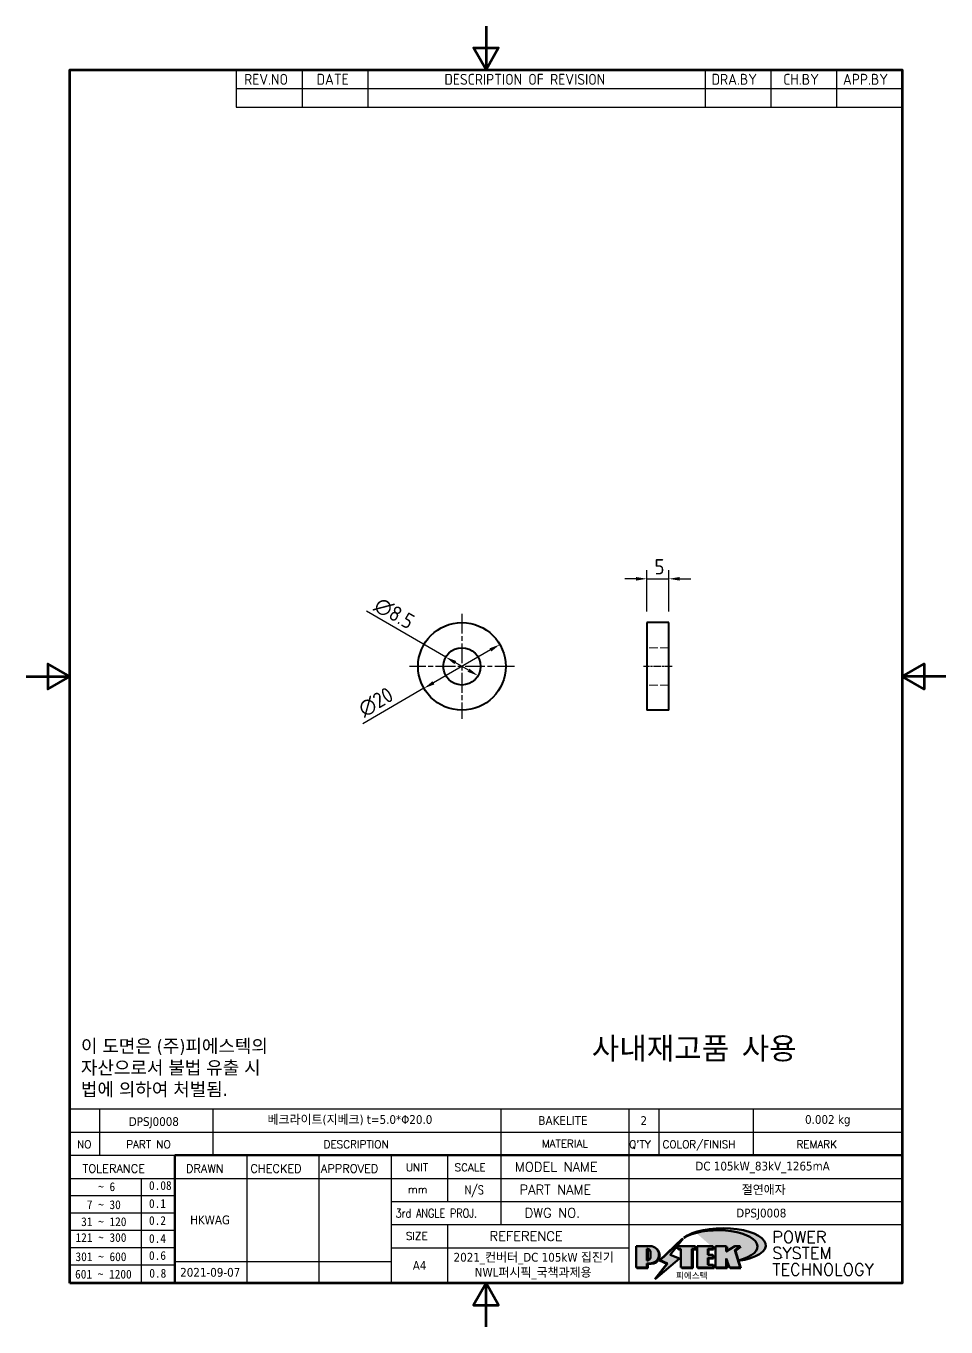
# Model space of a CAD drawing. Header units: millimetres. Extents: x 0 to 210, y 0 to 297.
import ezdxf
from ezdxf.enums import TextEntityAlignment as Align

# ---------------------------------------------------------------- set-up
doc = ezdxf.new("R2010")
doc.units = ezdxf.units.MM
doc.linetypes.add('CHAIN', pattern=[0.35429999999999995, 0.2362, -0.0295, 0.0591, -0.0295])
doc.linetypes.add('DASHED', pattern=[0.2067, 0.1654, -0.0413])
doc.layers.get('0').update_dxf_attribs({"color": 3, "lineweight": 25})
for name, color, linetype, lineweight in [('가려진 것(ISO)', 2, 'DASHED', 18), ('가시적인 것(ISO)', 3, 'Continuous', 40), ('경계(ISO)', 7, 'Continuous', 70), ('기호(ISO)', 5, 'Continuous', 25), ('제목(ISO)', 7, 'Continuous', 50), ('중심 표식(ISO)', 1, 'Continuous', 25), ('중심선(ISO)', 1, 'Continuous', 25), ('치수(ISO)', 7, 'Continuous', 25), ('해치(ISO)', 7, 'Continuous', 18)]:
    doc.layers.add(name, color=color, linetype=linetype, lineweight=lineweight)
doc.styles.add('HAN_291', font='')
doc.styles.add('HAN_370', font='', dxfattribs={"width": 2})
doc.styles.add('ISO Proportiona M2B', font='isocp.shx')
doc.styles.add('RC_284', font='ROMANC.shx')
doc.styles.add('RC_287', font='ROMANC.shx')
doc.styles.add('RC_292', font='ROMANC.shx')
doc.styles.add('ROMANT_294', font='romant.shx')
doc.styles.add('문자 텍스트_PSTEK_POSCO', font='isocp.shx')
doc.styles.add('치수 텍스트_PSTEK_POSCO', font='isocp.shx')
doc.styles.add('텍스트 스타일198', font='tahoma.ttf')
doc.styles.add('텍스트 스타일333', font='ROMANC.shx', dxfattribs={"width": 0.800000011920929})
doc.styles.get('HAN_291').set_extended_font_data('GulimChe')
doc.styles.get('HAN_370').set_extended_font_data('GulimChe')
doc.dimstyles.new('치수_PSTEK_POSCO', dxfattribs={"dimtxt": 3.5, "dimasz": 2.5, "dimexe": 2, "dimexo": 2.5, "dimgap": 1, "dimtad": 1, "dimrnd": 1e-08, "dimdsep": 46, "dimtxsty": '치수 텍스트_PSTEK_POSCO', "dimcen": 0.09, "dimdle": 10, "dimclrd": 7, "dimclre": 7, "dimclrt": 2, "dimadec": 1, "dimazin": 2, "dimtfac": 1, "dimtmove": 0, "dimatfit": 3, "dimfxl": 0, "dimtolj": 1, "dimlwd": -1, "dimlwe": -1, "dimarcsym": 0})

# ---------------------------------------------------------------- blocks, each defined once
blk = doc.blocks.new('경계 Default Border')
at = {"layer": '경계(ISO)', "flags": 128}
for points in [[(105, 297.0000076293945), (105, 287.0000076293945), (102.1132469177246, 292.0000076293945), (107.8867530822754, 292.0000076293945), (105, 287.0000076293945)], [(10, 10), (10, 287.0000076293945), (200, 287.0000076293945), (200, 10), (10, 10)], [(0, 148.5000038146973), (10, 148.5000038146973), (5, 151.3867473602295), (5, 145.6132507324219), (10, 148.5000038146973)], [(210, 148.5000038146973), (200, 148.5000038146973), (205, 151.3867473602295), (205, 145.6132507324219), (200, 148.5000038146973)], [(105, 0), (105, 10), (102.1132469177246, 5), (107.8867530822754, 5), (105, 10)]]:
    blk.add_lwpolyline(points, dxfattribs=at)
blk = doc.blocks.new('제목 블록 PSTEK')
for color, points in [(252, [(317.2195697678507, 17.0593801673321), (322.0326348870767, 21.62682475217465), (322.2781991042243, 21.94392121864296), (317.0471853425802, 16.97985676345368), (318.7512090904202, 16.1899260703855), (316.0018030350395, 12.71868385740789), (316.3356552234328, 13.00206718743325), (318.9235935156908, 16.2694494742633)]), (5, [(321.6183518841322, 17.4193704504104), (319.5281351041078, 18.24969419629727), (322.4505835294948, 22.02344462252142), (317.2195697678507, 17.0593801673321), (318.9235935156908, 16.2694494742633), (316.1741874603099, 12.79820726128571)]), (1, [(324.4839107253602, 19.60711530335299), (325.2419748254881, 19.60711530335299), (325.2419748254881, 20.25857663940324), (321.2266040451076, 20.25857663940324), (321.2266040451076, 19.60711530335299), (321.9846681452406, 19.60711530335299), (321.9846681452406, 15.3430047401139), (324.4839107253602, 15.3430047401139)]), (252, [(321.9846681452406, 19.60711530335299), (321.4042753185749, 19.60711530335299), (321.4042753185749, 19.45905590879572), (321.9846681452406, 19.45905590879572)]), (252, [(324.6615819988275, 19.45905590879572), (325.4196460989604, 19.45905590879572), (325.4196460989604, 20.11051724484596), (325.2419748254881, 20.11051724484596), (325.2419748254881, 19.60711530335299), (324.4839107253602, 19.60711530335299), (324.4839107253602, 15.3430047401139), (322.1623394187076, 15.3430047401139), (322.1623394187076, 15.19494534555726), (324.6615819988275, 15.19494534555726)]), (1, [(329.2277337269622, 20.25857663940324), (325.65654113025, 20.25857663940324), (325.65654113025, 15.3430047401139), (329.3580259941756, 15.3430047401139), (329.3580259941756, 15.9944660761648), (328.1137701654877, 15.9944660761648), (328.1137701654877, 17.56360607323003), (329.2277337269622, 17.56360607323003), (329.2277337269622, 18.25543873810179), (328.1137701654877, 18.25543873810179), (328.1137701654877, 19.60711530335299), (329.2277337269622, 19.60711530335299)]), (252, [(328.2914414389548, 19.45905590879572), (329.4054050004294, 19.45905590879572), (329.4054050004294, 20.11051724484596), (329.2277337269622, 20.11051724484596), (329.2277337269622, 19.60711530335299), (328.1137701654877, 19.60711530335299), (328.1137701654877, 18.25543873810179), (328.2914414389548, 18.25543873810179)]), (252, [(328.2914414389548, 17.41554667867274), (329.4054050004294, 17.41554667867274), (329.4054050004294, 18.10737934354514), (329.2277337269622, 18.10737934354514), (329.2277337269622, 17.56360607323003), (328.1137701654877, 17.56360607323003), (328.1137701654877, 15.9944660761648), (328.2914414389548, 15.9944660761648)]), (1, [(332.3312149849806, 20.25857663940324), (329.8592894925411, 20.25857663940324), (329.8592894925411, 15.3430047401139), (332.3312149849806, 15.3430047401139), (332.3312149849806, 17.4318630164523), (333.0701931098801, 15.3430047401139), (335.4855464857051, 15.3430047401139), (334.2514536401189, 19.30614745124769), (335.4379594596742, 20.25857663940324), (334.3071782107978, 20.25857663940324), (332.3312149849806, 18.99741471888304)]), (252, [(332.5088862584528, 20.1105172448466), (332.3312149849806, 20.1105172448466), (332.3312149849806, 18.99741471888368), (332.5088862584528, 19.11081371413894)]), (252, [(335.6156307331414, 20.11051724484596), (335.2535118015555, 20.11051724484596), (334.2514536401189, 19.30614745124769), (335.4855464857051, 15.3430047401139), (333.1954852176545, 15.3430047401139), (333.2478643833523, 15.19494534555726), (335.6632177591723, 15.19494534555726), (334.4291249135862, 19.15808805669106)]), (252, [(329.5356972676428, 15.8464066816075), (329.3580259941756, 15.8464066816075), (329.3580259941756, 15.3430047401139), (325.8342124037171, 15.3430047401139), (325.8342124037171, 15.19494534555726), (329.5356972676428, 15.19494534555726)]), (252, [(332.5088862584528, 16.92964231796647), (332.3312149849806, 17.43186301645164), (332.3312149849806, 15.3430047401139), (330.0369607660135, 15.3430047401139), (330.0369607660135, 15.19494534555726), (332.5088862584528, 15.19494534555726)])]:
    blk.add_hatch(color=color).paths.add_polyline_path(points)
h = blk.add_hatch(color=1)
edge = h.paths.add_edge_path(flags=0)
edge.add_line((314.2242174273352, 19.60711530335299), (314.2242174273352, 17.00126995915134))
edge.add_line((314.2242174273352, 17.00126995915134), (314.3485873187598, 17.00126995915134))
edge.add_arc((314.3485873187598, 17.6527312952023), 0.6514613360509371, 270, 360)
edge.add_line((315.0000486548106, 17.6527312952023), (315.0000486548106, 18.95565396730211))
edge.add_arc((314.3485873187598, 18.95565396730212), 0.6514613360508712, 0, 90)
edge.add_line((314.3485873187598, 19.60711530335299), (314.2242174273352, 19.60711530335299))
edge = h.paths.add_edge_path()
edge.add_arc((314.9847713324306, 18.28938669179658), 1.969189947606664, 269.9999999999959, 450)
edge.add_line((314.9847713324306, 20.25857663940318), (311.7664314776902, 20.25857663940324))
edge.add_line((311.7664314776902, 20.25857663940324), (311.7664314776902, 15.3430047401139))
edge.add_line((311.7664314776902, 15.3430047401139), (314.2242174273352, 15.3430047401139))
edge.add_line((314.2242174273352, 15.3430047401139), (314.2242174273352, 16.32019674418991))
edge.add_line((314.2242174273352, 16.32019674418991), (314.9847713324307, 16.32019674418991))
h = blk.add_hatch(color=252)
edge = h.paths.add_edge_path()
edge.add_arc((314.9847713324309, 18.28938669179657), 1.969189947606666, 270, 406.8278729790604)
edge.add_arc((315.1624426058984, 18.1413272972396), 1.969189947606962, -90, 53.560984836317004, ccw=False)
edge.add_line((315.1624426058984, 16.17213734963263), (314.4018887008024, 16.17213734963263))
edge.add_line((314.4018887008024, 16.17213734963263), (314.4018887008024, 15.19494534555726))
edge.add_line((314.4018887008024, 15.19494534555726), (311.9441027511573, 15.19494534555726))
edge.add_line((311.9441027511573, 15.19494534555726), (311.9441027511573, 15.3430047401139))
edge.add_line((311.9441027511573, 15.3430047401139), (314.2242174273352, 15.3430047401139))
edge.add_line((314.2242174273352, 15.3430047401139), (314.2242174273352, 16.32019674418991))
edge.add_line((314.2242174273352, 16.32019674418991), (314.9847713324309, 16.32019674418991))
h = blk.add_hatch(color=252)
edge = h.paths.add_edge_path()
edge.add_line((314.4018887008024, 19.45905590879572), (314.5262585922315, 19.45905590879572))
edge.add_arc((314.5262585922314, 18.80759457274939), 0.6514613360463194, 60.4189348879147, 90.00000000000318, ccw=False)
edge.add_arc((314.3485873187602, 18.95565396730057), 0.6514613360524251, 39.96992292766206, 90.00000000009999)
edge.add_line((314.3485873187591, 19.60711530335307), (314.2242174273352, 19.60711530335298))
edge.add_line((314.2242174273352, 19.60711530335299), (314.2242174273352, 17.00126995915134))
edge.add_line((314.2242174273352, 17.00126995915134), (314.3485873187591, 17.00126995915134))
edge.add_arc((314.3485873187568, 17.652731295233), 0.6514613360816299, 270.0000000002, 274.6930825552478)
edge.add_line((314.4018887008024, 17.0034541317032), (314.4018887008024, 19.45905590879572))
at = {"layer": '해치(ISO)', "true_color": 0x27d1fc}
h = blk.add_hatch(color=140, dxfattribs=at)
edge = h.paths.add_edge_path()
edge.add_ellipse((330.3660919371412, 20.15576403068321), major_axis=(9.100907360794343, 0), ratio=0.4069904968023172, start_angle=301.3098473703837, end_angle=507.7436900681698)
edge.add_ellipse((331.5340919371412, 20.4634168429492), major_axis=(-9.82350664112931, 0), ratio=0.3942600559756514, start_angle=111.51207141178469, end_angle=334.47025347086895, ccw=False)
edge.add_line((335.1363447531188, 16.8601935978785), (335.0955236905705, 16.99119398620872))
at = {"color": 180}
for p, q in [((182.475792979055, 11.79100474011392), (182.4757929790549, 51.56524660363496)), ((182.4757929790549, 51.56524660363496), (372.4757929537551, 51.56524660363496)), ((189.2651435055721, 51.56524660363496), (189.2651435055722, 41.00524660363494)), ((215.2152739891528, 41.00524660363494), (215.2152739891528, 51.56524660363496)), ((280.8758854511282, 51.56524660363496), (280.8758854511282, 41.00524660363494)), ((310.0881549537552, 51.56524660363496), (310.0881549537553, 41.00524660363494)), ((316.9044520275131, 51.56524660363496), (316.9044520275127, 41.00524660363494)), ((338.4566026226726, 51.56524660363496), (338.4566026226727, 41.00524660363494)), ((372.4757929537551, 51.56524660363496), (372.4757929537551, 11.79100474011389)), ((182.475792979055, 46.2852466036349), (372.4757929537551, 46.28524660363492)), ((182.475792979055, 41.00524660363493), (206.451475290024, 41.00524660363493)), ((222.9401812389276, 11.79100474011392), (222.9401812389276, 41.00524660363494)), ((239.4288871878316, 11.79100474011392), (239.4288871878316, 41.00524660363494)), ((255.9175931367356, 11.79100474011392), (255.9175931367356, 41.00524660363494)), ((268.6918866058747, 41.00524660363494), (268.6918866058747, 30.44524660363498)), ((280.8758854511282, 41.00524660363494), (280.8758854511282, 25.16524660363502)), ((310.088154953755, 41.00524660363494), (310.088154953755, 11.79100474011392)), ((182.475792979055, 35.72524660363497), (206.451475290024, 35.72524660363497)), ((198.8621818849491, 12.02524660363491), (198.8621818849491, 35.72524660363497)), ((206.451475290024, 35.72524660363497), (372.4757929537551, 35.72524660363497)), ((182.475792979055, 31.77524660363492), (206.451475290024, 31.77524660363492)), ((255.917593136736, 30.44524660363498), (372.4757929537552, 30.44524660363501)), ((182.475792979055, 27.82524660363487), (206.451475290024, 27.82524660363487)), ((182.475792979055, 23.87524660363505), (206.451475290024, 23.87524660363505)), ((255.9175931367359, 25.16524660363502), (372.4757929537552, 25.165246603635)), ((268.6918866058744, 25.16524660363502), (268.6918866058744, 11.79100474011392)), ((182.475792979055, 19.92524660363478), (206.451475290024, 19.92524660363478)), ((255.9175931367359, 19.88524660363481), (310.0881549537553, 19.88524660363481)), ((182.475792979055, 15.97524660363496), (206.451475290024, 15.97524660363496)), ((206.451475290024, 16.74100474011396), (255.9175931367359, 16.74100474011396)), ((182.475792979055, 11.79100474011392), (372.4757929537551, 11.79100474011389))]:
    blk.add_line(p, q, dxfattribs=at)
at = {"color": 7, "lineweight": 50}
for p, q in [((206.4514752900237, 11.79100474011392), (206.4514752900237, 41.00524660363494)), ((206.451475290024, 41.00524660363494), (372.4757929537551, 41.00524660363496))]:
    blk.add_line(p, q, dxfattribs=at)
at = {"color": 7}
for p, q in [((322.2781991042243, 21.94392121864296), (317.0471853425802, 16.97985676345368)), ((322.4505835294948, 22.02344462252142), (317.2195697678507, 17.0593801673321)), ((317.2195697678507, 17.0593801673321), (322.0326348870767, 21.62682475217465)), ((319.5281351041078, 18.24969419629727), (322.4505835294948, 22.02344462252142)), ((322.0326348870767, 21.62682475217465), (322.2781991042243, 21.94392121864296)), ((311.7664314776902, 20.25900474011391), (311.7664314776902, 15.34300474011391)), ((314.9847713324309, 20.25857663940324), (311.7664314776902, 20.25857663940324)), ((314.9847713324309, 20.25857663940324), (311.7664314776902, 20.25857663940324)), ((311.7664314776902, 20.25857663940324), (311.7664314776902, 15.3430047401139)), ((314.2242174273352, 17.00126995915134), (314.2242174273352, 19.60711530335299)), ((314.2242174273352, 19.60711530335299), (314.3485873187591, 19.60711530335299)), ((314.3485873187591, 19.60711530335299), (314.2242174273352, 19.60711530335299)), ((314.2242174273352, 19.60711530335299), (314.2242174273352, 17.00126995915134)), ((314.2242174273352, 17.00126995915134), (314.2242174273352, 19.60711530335299)), ((314.2242174273352, 19.60711530335299), (314.3485873187591, 19.60711530335299)), ((314.4018887008024, 19.45905590879572), (314.5262585922314, 19.45905590879572)), ((314.4018887008024, 17.0034541317032), (314.4018887008024, 19.45905590879572)), ((315.0000486548106, 18.95565396730275), (315.0000486548106, 17.65273129520161)), ((315.0000486548106, 18.95565396730275), (315.0000486548106, 17.65273129520161)), ((321.6183518841322, 17.4193704504104), (319.5281351041078, 18.24969419629727)), ((325.2419748254881, 20.25857663940324), (321.2266040451076, 20.25857663940324)), ((321.2266040451076, 20.25857663940324), (321.2266040451076, 19.60711530335299)), ((325.2419748254881, 20.25857663940324), (321.2266040451076, 20.25857663940324)), ((321.2266040451076, 20.25857663940324), (321.2266040451076, 19.60711530335299)), ((321.2266040451076, 19.60711530335299), (321.9846681452406, 19.60711530335299)), ((321.2266040451076, 19.60711530335299), (321.9846681452406, 19.60711530335299)), ((321.4042753185749, 19.60711530335299), (321.4042753185749, 19.45905590879572)), ((321.9846681452406, 19.60711530335299), (321.4042753185749, 19.60711530335299)), ((321.4042753185749, 19.45905590879572), (321.9846681452406, 19.45905590879572)), ((321.9846681452406, 19.60711530335299), (321.9846681452406, 15.3430047401139)), ((321.9846681452406, 19.45905590879572), (321.9846681452406, 19.60711530335299)), ((321.9846681452406, 19.60711530335299), (321.9846681452406, 15.3430047401139)), ((324.4839107253602, 19.60711530335299), (325.2419748254881, 19.60711530335299)), ((324.4839107253602, 15.3430047401139), (324.4839107253602, 19.60711530335299)), ((325.2419748254881, 19.60711530335299), (324.4839107253602, 19.60711530335299)), ((324.4839107253602, 19.60711530335299), (324.4839107253602, 15.3430047401139)), ((324.4839107253602, 19.60711530335299), (325.2419748254881, 19.60711530335299)), ((324.4839107253602, 15.3430047401139), (324.4839107253602, 19.60711530335299)), ((324.6615819988275, 19.45905590879572), (325.4196460989604, 19.45905590879572)), ((324.6615819988275, 15.19494534555726), (324.6615819988275, 19.45905590879572)), ((325.2419748254881, 19.60711530335299), (325.2419748254881, 20.25857663940324)), ((325.2419748254881, 19.60711530335299), (325.2419748254881, 20.25857663940324)), ((325.4196460989604, 20.11051724484596), (325.2419748254881, 20.11051724484596)), ((325.2419748254881, 20.11051724484596), (325.2419748254881, 19.60711530335299)), ((325.4196460989604, 19.45905590879572), (325.4196460989604, 20.11051724484596)), ((329.2277337269622, 20.25857663940324), (325.65654113025, 20.25857663940324)), ((325.65654113025, 20.25857663940324), (325.65654113025, 15.3430047401139)), ((325.65654113025, 20.25857663940324), (325.65654113025, 15.3430047401139)), ((329.2277337269622, 20.25857663940324), (325.65654113025, 20.25857663940324)), ((328.1137701654877, 18.25543873810179), (328.1137701654877, 19.60711530335299)), ((328.1137701654877, 19.60711530335299), (329.2277337269622, 19.60711530335299)), ((329.2277337269622, 19.60711530335299), (328.1137701654877, 19.60711530335299)), ((328.1137701654877, 19.60711530335299), (328.1137701654877, 18.25543873810179)), ((328.1137701654877, 18.25543873810179), (328.1137701654877, 19.60711530335299)), ((328.1137701654877, 19.60711530335299), (329.2277337269622, 19.60711530335299)), ((329.2277337269622, 18.25543873810179), (328.1137701654877, 18.25543873810179)), ((328.1137701654877, 18.25543873810179), (328.2914414389548, 18.25543873810179)), ((329.2277337269622, 18.25543873810179), (328.1137701654877, 18.25543873810179)), ((328.2914414389548, 18.25543873810179), (328.2914414389548, 19.45905590879572)), ((328.2914414389548, 19.45905590879572), (329.4054050004294, 19.45905590879572)), ((329.2277337269622, 19.60711530335299), (329.2277337269622, 20.25857663940324)), ((329.2277337269622, 19.60711530335299), (329.2277337269622, 20.25857663940324)), ((329.4054050004294, 20.11051724484596), (329.2277337269622, 20.11051724484596)), ((329.2277337269622, 20.11051724484596), (329.2277337269622, 19.60711530335299)), ((329.2277337269622, 17.56360607323003), (329.2277337269622, 18.25543873810179)), ((329.2277337269622, 17.56360607323003), (329.2277337269622, 18.25543873810179)), ((329.4054050004294, 18.10737934354514), (329.2277337269622, 18.10737934354514)), ((329.2277337269622, 18.10737934354514), (329.2277337269622, 17.56360607323003)), ((329.4054050004294, 19.45905590879572), (329.4054050004294, 20.11051724484596)), ((329.4054050004294, 17.41554667867274), (329.4054050004294, 18.10737934354514)), ((332.3312149849806, 20.25857663940324), (329.8592894925411, 20.25857663940324)), ((329.8592894925411, 20.25857663940324), (329.8592894925411, 15.3430047401139)), ((329.8592894925411, 20.25857663940324), (329.8592894925411, 15.3430047401139)), ((332.3312149849806, 20.25857663940324), (329.8592894925411, 20.25857663940324)), ((334.3071782107978, 20.25857663940324), (332.3312149849806, 18.99741471888304)), ((332.3312149849806, 18.99741471888304), (332.3312149849806, 20.25857663940324)), ((334.3071782107978, 20.25857663940324), (332.3312149849806, 18.99741471888304)), ((332.3312149849806, 18.99741471888304), (332.3312149849806, 20.25857663940324)), ((332.5088862584528, 20.1105172448466), (332.3312149849806, 20.1105172448466)), ((332.3312149849806, 20.1105172448466), (332.3312149849806, 18.99741471888368)), ((332.3312149849806, 18.99741471888368), (332.5088862584528, 19.11081371413894)), ((332.5088862584528, 19.11081371413894), (332.5088862584528, 20.1105172448466)), ((334.2514536401189, 19.30614745124769), (335.4379594596742, 20.25857663940324)), ((334.2514536401189, 19.30614745124769), (335.4379594596742, 20.25857663940324)), ((335.2535118015555, 20.11051724484596), (334.2514536401189, 19.30614745124769)), ((335.4855464857051, 15.3430047401139), (334.2514536401189, 19.30614745124769)), ((334.2514536401189, 19.30614745124769), (335.4855464857051, 15.3430047401139)), ((335.4855464857051, 15.3430047401139), (334.2514536401189, 19.30614745124769)), ((335.4379594596742, 20.25857663940324), (334.3071782107978, 20.25857663940324)), ((335.4379594596742, 20.25857663940324), (334.3071782107978, 20.25857663940324)), ((334.4291249135862, 19.15808805669104), (335.6156307331414, 20.11051724484596)), ((335.6632177591723, 15.19494534555726), (334.4291249135862, 19.15808805669104)), ((335.6156307331414, 20.11051724484596), (335.2535118015555, 20.11051724484596)), ((311.7664314776902, 15.3430047401139), (314.2242174273352, 15.3430047401139)), ((311.7664314776902, 15.3430047401139), (314.2242174273352, 15.3430047401139)), ((314.2242174273352, 15.3430047401139), (311.9441027511573, 15.3430047401139)), ((311.9441027511573, 15.3430047401139), (311.9441027511573, 15.19494534555726)), ((311.9441027511573, 15.19494534555726), (314.4018887008024, 15.19494534555726)), ((314.3485873187591, 17.00126995915134), (314.2242174273352, 17.00126995915134)), ((314.2242174273352, 17.00126995915134), (314.3485873187591, 17.00126995915134)), ((314.3485873187591, 17.00126995915134), (314.2242174273352, 17.00126995915134)), ((314.2242174273352, 16.32019674418991), (314.9847713324309, 16.32019674418991)), ((314.2242174273352, 15.3430047401139), (314.2242174273352, 16.32019674418991)), ((314.9847713324309, 16.32019674418991), (314.2242174273352, 16.32019674418991)), ((314.2242174273352, 16.32019674418991), (314.2242174273352, 15.3430047401139)), ((314.2242174273352, 16.32019674418991), (314.9847713324309, 16.32019674418991)), ((314.2242174273352, 15.3430047401139), (314.2242174273352, 16.32019674418991)), ((314.4018887008024, 16.17213734963263), (315.162442605898, 16.17213734963263)), ((314.4018887008024, 15.19494534555726), (314.4018887008024, 16.17213734963263)), ((318.7512090904202, 16.1899260703855), (316.0018030350395, 12.71868385740789)), ((316.1741874603099, 12.79820726128571), (321.6183518841322, 17.4193704504104)), ((318.9235935156908, 16.2694494742633), (316.1741874603099, 12.79820726128571)), ((316.3356552234328, 13.00206718743325), (318.9235935156908, 16.2694494742633)), ((317.0471853425802, 16.97985676345368), (318.7512090904202, 16.1899260703855)), ((318.9235935156908, 16.2694494742633), (317.2195697678507, 17.0593801673321)), ((317.2195697678507, 17.0593801673321), (318.9235935156908, 16.2694494742633)), ((321.9846681452406, 15.3430047401139), (324.4839107253602, 15.3430047401139)), ((321.9846681452406, 15.3430047401139), (324.4839107253602, 15.3430047401139)), ((324.4839107253602, 15.3430047401139), (322.1623394187076, 15.3430047401139)), ((322.1623394187076, 15.3430047401139), (322.1623394187076, 15.19494534555726)), ((322.1623394187076, 15.19494534555726), (324.6615819988275, 15.19494534555726)), ((325.65654113025, 15.3430047401139), (329.3580259941756, 15.3430047401139)), ((325.65654113025, 15.3430047401139), (329.3580259941756, 15.3430047401139)), ((329.3580259941756, 15.3430047401139), (325.8342124037171, 15.3430047401139)), ((325.8342124037171, 15.3430047401139), (325.8342124037171, 15.19494534555726)), ((325.8342124037171, 15.19494534555726), (329.5356972676428, 15.19494534555726)), ((328.1137701654877, 17.56360607323003), (329.2277337269622, 17.56360607323003)), ((328.1137701654877, 15.9944660761648), (328.1137701654877, 17.56360607323003)), ((329.2277337269622, 17.56360607323003), (328.1137701654877, 17.56360607323003)), ((328.1137701654877, 17.56360607323003), (328.1137701654877, 15.9944660761648)), ((328.1137701654877, 17.56360607323003), (329.2277337269622, 17.56360607323003)), ((328.1137701654877, 15.9944660761648), (328.1137701654877, 17.56360607323003)), ((329.3580259941756, 15.9944660761648), (328.1137701654877, 15.9944660761648)), ((328.1137701654877, 15.9944660761648), (328.2914414389548, 15.9944660761648)), ((329.3580259941756, 15.9944660761648), (328.1137701654877, 15.9944660761648)), ((328.2914414389548, 15.9944660761648), (328.2914414389548, 17.41554667867274)), ((328.2914414389548, 17.41554667867274), (329.4054050004294, 17.41554667867274)), ((329.3580259941756, 15.3430047401139), (329.3580259941756, 15.9944660761648)), ((329.3580259941756, 15.3430047401139), (329.3580259941756, 15.9944660761648)), ((329.5356972676428, 15.8464066816075), (329.3580259941756, 15.8464066816075)), ((329.3580259941756, 15.8464066816075), (329.3580259941756, 15.3430047401139)), ((329.5356972676428, 15.19494534555726), (329.5356972676428, 15.8464066816075)), ((329.8592894925411, 15.3430047401139), (332.3312149849806, 15.3430047401139)), ((329.8592894925411, 15.3430047401139), (332.3312149849806, 15.3430047401139)), ((332.3312149849806, 15.3430047401139), (330.0369607660135, 15.3430047401139)), ((330.0369607660135, 15.3430047401139), (330.0369607660135, 15.19494534555726)), ((330.0369607660135, 15.19494534555726), (332.5088862584528, 15.19494534555726)), ((332.3312149849806, 17.4318630164523), (333.0701931098801, 15.3430047401139)), ((332.3312149849806, 15.3430047401139), (332.3312149849806, 17.4318630164523)), ((332.5088862584528, 16.92964231796647), (332.3312149849806, 17.43186301645164)), ((332.3312149849806, 17.43186301645164), (332.3312149849806, 15.3430047401139)), ((332.3312149849806, 17.4318630164523), (333.0701931098801, 15.3430047401139)), ((332.3312149849806, 15.3430047401139), (332.3312149849806, 17.4318630164523)), ((332.5088862584528, 15.19494534555726), (332.5088862584528, 16.92964231796647)), ((333.0701931098801, 15.3430047401139), (335.4855464857051, 15.3430047401139)), ((333.0701931098801, 15.3430047401139), (335.4855464857051, 15.3430047401139)), ((335.4855464857051, 15.3430047401139), (333.1954852176545, 15.3430047401139)), ((333.1954852176545, 15.3430047401139), (333.2478643833523, 15.19494534555726)), ((333.2478643833523, 15.19494534555726), (335.6632177591723, 15.19494534555726)), ((345.0447381189468, 17.50375595811051), (344.9867755289346, 17.689895936919)), ((316.0018030350395, 12.71868385740789), (316.3356552234328, 13.00206718743325))]:
    blk.add_line(p, q, dxfattribs=at)
at = {"color": 5}
for p, q in [((322.4505835294948, 22.02344462252142), (317.2195697678507, 17.0593801673321)), ((319.5281351041078, 18.24969419629727), (322.4505835294948, 22.02344462252142)), ((321.6183518841322, 17.4193704504104), (319.5281351041078, 18.24969419629727)), ((316.1741874603099, 12.79820726128571), (321.6183518841322, 17.4193704504104)), ((318.9235935156908, 16.2694494742633), (316.1741874603099, 12.79820726128571)), ((317.2195697678507, 17.0593801673321), (318.9235935156908, 16.2694494742633))]:
    blk.add_line(p, q, dxfattribs=at)
at = {"color": 1}
for p, q in [((314.9847713324309, 20.25857663940324), (311.7664314776902, 20.25857663940324)), ((311.7664314776902, 20.25857663940324), (311.7664314776902, 15.3430047401139)), ((314.2242174273352, 17.00126995915134), (314.2242174273352, 19.60711530335299)), ((314.2242174273352, 19.60711530335299), (314.3485873187591, 19.60711530335299)), ((315.0000486548106, 18.95565396730275), (315.0000486548106, 17.65273129520161)), ((325.2419748254881, 20.25857663940324), (321.2266040451076, 20.25857663940324)), ((321.2266040451076, 20.25857663940324), (321.2266040451076, 19.60711530335299)), ((321.2266040451076, 19.60711530335299), (321.9846681452406, 19.60711530335299)), ((321.9846681452406, 19.60711530335299), (321.9846681452406, 15.3430047401139)), ((324.4839107253602, 19.60711530335299), (325.2419748254881, 19.60711530335299)), ((324.4839107253602, 15.3430047401139), (324.4839107253602, 19.60711530335299)), ((325.2419748254881, 19.60711530335299), (325.2419748254881, 20.25857663940324)), ((329.2277337269622, 20.25857663940324), (325.65654113025, 20.25857663940324)), ((325.65654113025, 20.25857663940324), (325.65654113025, 15.3430047401139)), ((328.1137701654877, 18.25543873810179), (328.1137701654877, 19.60711530335299)), ((328.1137701654877, 19.60711530335299), (329.2277337269622, 19.60711530335299)), ((329.2277337269622, 18.25543873810179), (328.1137701654877, 18.25543873810179)), ((329.2277337269622, 19.60711530335299), (329.2277337269622, 20.25857663940324)), ((329.2277337269622, 17.56360607323003), (329.2277337269622, 18.25543873810179)), ((332.3312149849806, 20.25857663940324), (329.8592894925411, 20.25857663940324)), ((329.8592894925411, 20.25857663940324), (329.8592894925411, 15.3430047401139)), ((334.3071782107978, 20.25857663940324), (332.3312149849806, 18.99741471888304)), ((332.3312149849806, 18.99741471888304), (332.3312149849806, 20.25857663940324)), ((334.2514536401189, 19.30614745124769), (335.4379594596742, 20.25857663940324)), ((335.4855464857051, 15.3430047401139), (334.2514536401189, 19.30614745124769)), ((335.4379594596742, 20.25857663940324), (334.3071782107978, 20.25857663940324)), ((311.7664314776902, 15.3430047401139), (314.2242174273352, 15.3430047401139)), ((314.3485873187591, 17.00126995915134), (314.2242174273352, 17.00126995915134)), ((314.2242174273352, 16.32019674418991), (314.9847713324309, 16.32019674418991)), ((314.2242174273352, 15.3430047401139), (314.2242174273352, 16.32019674418991)), ((321.9846681452406, 15.3430047401139), (324.4839107253602, 15.3430047401139)), ((325.65654113025, 15.3430047401139), (329.3580259941756, 15.3430047401139)), ((328.1137701654877, 17.56360607323003), (329.2277337269622, 17.56360607323003)), ((328.1137701654877, 15.9944660761648), (328.1137701654877, 17.56360607323003)), ((329.3580259941756, 15.9944660761648), (328.1137701654877, 15.9944660761648)), ((329.3580259941756, 15.3430047401139), (329.3580259941756, 15.9944660761648)), ((329.8592894925411, 15.3430047401139), (332.3312149849806, 15.3430047401139)), ((332.3312149849806, 17.4318630164523), (333.0701931098801, 15.3430047401139)), ((332.3312149849806, 15.3430047401139), (332.3312149849806, 17.4318630164523)), ((333.0701931098801, 15.3430047401139), (335.4855464857051, 15.3430047401139))]:
    blk.add_line(p, q, dxfattribs=at)
at = {"color": 7}
for centre, radius, start, end in [((314.3485873187598, 18.95565396730211), 0.6514613360508712, 0, 90), ((314.3485873187602, 18.95565396730057), 0.6514613360524251, 39.96992292766117, 90), ((314.3485873187598, 18.95565396730212), 0.6514613360508712, 0, 90), ((314.5262585922314, 18.80759457274939), 0.6514613360463193, 60.41893488791137, 90), ((314.9847713324309, 18.28938669179658), 1.969189947606665, 270, 90), ((314.9847713324309, 18.28938669179658), 1.969189947606665, 270, 90), ((314.9847713324307, 18.2893866917965), 1.969189947606594, 270, 46.82787297909833), ((315.1624426058984, 18.1413272972396), 1.969189947606961, 270, 53.56098483636067), ((314.3485873187597, 17.65273129520228), 0.6514613360509381, 270, 0), ((314.3485873187598, 17.6527312952023), 0.6514613360509381, 270, 0), ((314.3485873187568, 17.652731295233), 0.6514613360816299, 270, 274.6930825552478)]:
    blk.add_arc(centre, radius, start, end, dxfattribs=at)
at = {"color": 1}
for centre, radius, start, end in [((314.3485873187598, 18.95565396730211), 0.6514613360508712, 0, 90), ((314.9847713324309, 18.28938669179657), 1.969189947606665, 270, 90), ((314.3485873187598, 17.6527312952023), 0.6514613360509381, 270, 0)]:
    blk.add_arc(centre, radius, start, end, dxfattribs=at)
at = {"layer": '제목(ISO)', "lineweight": 18}
blk.add_line((182.475792979055, 35.72500474011393), (182.475792979055, 11.79100474011392), dxfattribs=at)
at = {"layer": '제목(ISO)'}
for p, q in [((322.2781991042243, 21.94392121864296), (317.0471853425802, 16.97985676345368)), ((322.4505835294948, 22.02344462252142), (317.2195697678507, 17.0593801673321)), ((317.2195697678507, 17.0593801673321), (322.0326348870767, 21.62682475217465)), ((319.5281351041078, 18.24969419629727), (322.4505835294948, 22.02344462252142)), ((322.0326348870767, 21.62682475217465), (322.2781991042243, 21.94392121864296)), ((314.9847713324306, 20.25857663940324), (311.7664314776902, 20.25857663940324)), ((311.7664314776902, 20.25857663940324), (311.7664314776902, 15.3430047401139)), ((314.2242174273352, 17.00126995915134), (314.2242174273352, 19.60711530335299)), ((314.2242174273352, 19.60711530335299), (314.3485873187598, 19.60711530335299)), ((314.3485873187591, 19.60711530335299), (314.2242174273352, 19.60711530335299)), ((314.2242174273352, 19.60711530335299), (314.2242174273352, 17.00126995915134)), ((314.4018887008024, 19.45905590879572), (314.5262585922314, 19.45905590879572)), ((314.4018887008024, 17.0034541317032), (314.4018887008024, 19.45905590879572)), ((315.0000486548106, 18.95565396730211), (315.0000486548106, 17.6527312952023)), ((321.6183518841322, 17.4193704504104), (319.5281351041078, 18.24969419629727)), ((325.2419748254881, 20.25857663940324), (321.2266040451076, 20.25857663940324)), ((321.2266040451076, 20.25857663940324), (321.2266040451076, 19.60711530335299)), ((321.2266040451076, 19.60711530335299), (321.9846681452406, 19.60711530335299)), ((321.9846681452406, 19.60711530335299), (321.4042753185749, 19.60711530335299)), ((321.4042753185749, 19.60711530335299), (321.4042753185749, 19.45905590879572)), ((321.4042753185749, 19.45905590879572), (321.9846681452406, 19.45905590879572)), ((321.9846681452406, 19.60711530335299), (321.9846681452406, 15.3430047401139)), ((321.9846681452406, 19.45905590879572), (321.9846681452406, 19.60711530335299)), ((324.4839107253602, 19.60711530335299), (325.2419748254881, 19.60711530335299)), ((324.4839107253602, 15.3430047401139), (324.4839107253602, 19.60711530335299)), ((325.2419748254881, 19.60711530335299), (324.4839107253602, 19.60711530335299)), ((324.4839107253602, 19.60711530335299), (324.4839107253602, 15.3430047401139)), ((324.6615819988275, 19.45905590879572), (325.4196460989604, 19.45905590879572)), ((324.6615819988275, 15.19494534555726), (324.6615819988275, 19.45905590879572)), ((325.2419748254881, 19.60711530335299), (325.2419748254881, 20.25857663940324)), ((325.4196460989604, 20.11051724484596), (325.2419748254881, 20.11051724484596)), ((325.2419748254881, 20.11051724484596), (325.2419748254881, 19.60711530335299)), ((325.4196460989604, 19.45905590879572), (325.4196460989604, 20.11051724484596)), ((329.2277337269622, 20.25857663940324), (325.65654113025, 20.25857663940324)), ((325.65654113025, 20.25857663940324), (325.65654113025, 15.3430047401139)), ((328.1137701654877, 18.25543873810179), (328.1137701654877, 19.60711530335299)), ((328.1137701654877, 19.60711530335299), (329.2277337269622, 19.60711530335299)), ((329.2277337269622, 19.60711530335299), (328.1137701654877, 19.60711530335299)), ((328.1137701654877, 19.60711530335299), (328.1137701654877, 18.25543873810179)), ((329.2277337269622, 18.25543873810179), (328.1137701654877, 18.25543873810179)), ((328.1137701654877, 18.25543873810179), (328.2914414389548, 18.25543873810179)), ((328.2914414389548, 19.45905590879572), (329.4054050004294, 19.45905590879572)), ((328.2914414389548, 18.25543873810179), (328.2914414389548, 19.45905590879572)), ((329.2277337269622, 19.60711530335299), (329.2277337269622, 20.25857663940324)), ((329.4054050004294, 20.11051724484596), (329.2277337269622, 20.11051724484596)), ((329.2277337269622, 20.11051724484596), (329.2277337269622, 19.60711530335299)), ((329.2277337269622, 17.56360607323003), (329.2277337269622, 18.25543873810179)), ((329.4054050004294, 18.10737934354514), (329.2277337269622, 18.10737934354514)), ((329.2277337269622, 18.10737934354514), (329.2277337269622, 17.56360607323003)), ((329.4054050004294, 19.45905590879572), (329.4054050004294, 20.11051724484596)), ((329.4054050004294, 17.41554667867274), (329.4054050004294, 18.10737934354514)), ((332.3312149849806, 20.25857663940324), (329.8592894925411, 20.25857663940324)), ((329.8592894925411, 20.25857663940324), (329.8592894925411, 15.3430047401139)), ((334.3071782107978, 20.25857663940324), (332.3312149849806, 18.99741471888304)), ((332.3312149849806, 18.99741471888304), (332.3312149849806, 20.25857663940324)), ((332.5088862584528, 20.1105172448466), (332.3312149849806, 20.1105172448466)), ((332.3312149849806, 20.1105172448466), (332.3312149849806, 18.99741471888368)), ((332.3312149849806, 18.99741471888368), (332.5088862584528, 19.11081371413894)), ((332.5088862584528, 19.11081371413894), (332.5088862584528, 20.1105172448466)), ((334.2514536401189, 19.30614745124769), (335.4379594596742, 20.25857663940324)), ((335.2535118015555, 20.11051724484596), (334.2514536401189, 19.30614745124769)), ((335.4855464857051, 15.3430047401139), (334.2514536401189, 19.30614745124769)), ((334.2514536401189, 19.30614745124769), (335.4855464857051, 15.3430047401139)), ((335.4379594596742, 20.25857663940324), (334.3071782107978, 20.25857663940324)), ((334.4291249135862, 19.15808805669106), (335.6156307331414, 20.11051724484596)), ((335.6632177591723, 15.19494534555726), (334.4291249135862, 19.15808805669106)), ((335.6156307331414, 20.11051724484596), (335.2535118015555, 20.11051724484596)), ((311.7664314776902, 15.3430047401139), (314.2242174273352, 15.3430047401139)), ((314.2242174273352, 15.3430047401139), (311.9441027511573, 15.3430047401139)), ((311.9441027511573, 15.3430047401139), (311.9441027511573, 15.19494534555726)), ((311.9441027511573, 15.19494534555726), (314.4018887008024, 15.19494534555726)), ((314.3485873187598, 17.00126995915134), (314.2242174273352, 17.00126995915134)), ((314.2242174273352, 17.00126995915134), (314.3485873187591, 17.00126995915134)), ((314.2242174273352, 15.3430047401139), (314.2242174273352, 16.32019674418991)), ((314.2242174273352, 16.32019674418991), (314.9847713324307, 16.32019674418991)), ((314.9847713324309, 16.32019674418991), (314.2242174273352, 16.32019674418991)), ((314.2242174273352, 16.32019674418991), (314.2242174273352, 15.3430047401139)), ((314.4018887008024, 15.19494534555726), (314.4018887008024, 16.17213734963263)), ((314.4018887008024, 16.17213734963263), (315.1624426058984, 16.17213734963263)), ((318.7512090904202, 16.1899260703855), (316.0018030350395, 12.71868385740789)), ((316.1741874603099, 12.79820726128571), (321.6183518841322, 17.4193704504104)), ((318.9235935156908, 16.2694494742633), (316.1741874603099, 12.79820726128571)), ((316.3356552234328, 13.00206718743325), (318.9235935156908, 16.2694494742633)), ((317.0471853425802, 16.97985676345368), (318.7512090904202, 16.1899260703855)), ((317.2195697678507, 17.0593801673321), (318.9235935156908, 16.2694494742633)), ((318.9235935156908, 16.2694494742633), (317.2195697678507, 17.0593801673321)), ((321.9846681452406, 15.3430047401139), (324.4839107253602, 15.3430047401139)), ((324.4839107253602, 15.3430047401139), (322.1623394187076, 15.3430047401139)), ((322.1623394187076, 15.3430047401139), (322.1623394187076, 15.19494534555726)), ((322.1623394187076, 15.19494534555726), (324.6615819988275, 15.19494534555726)), ((325.65654113025, 15.3430047401139), (329.3580259941756, 15.3430047401139)), ((329.3580259941756, 15.3430047401139), (325.8342124037171, 15.3430047401139)), ((325.8342124037171, 15.3430047401139), (325.8342124037171, 15.19494534555726)), ((325.8342124037171, 15.19494534555726), (329.5356972676428, 15.19494534555726)), ((328.1137701654877, 15.9944660761648), (328.1137701654877, 17.56360607323003)), ((328.1137701654877, 17.56360607323003), (329.2277337269622, 17.56360607323003)), ((329.2277337269622, 17.56360607323003), (328.1137701654877, 17.56360607323003)), ((328.1137701654877, 17.56360607323003), (328.1137701654877, 15.9944660761648)), ((329.3580259941756, 15.9944660761648), (328.1137701654877, 15.9944660761648)), ((328.1137701654877, 15.9944660761648), (328.2914414389548, 15.9944660761648)), ((328.2914414389548, 17.41554667867274), (329.4054050004294, 17.41554667867274)), ((328.2914414389548, 15.9944660761648), (328.2914414389548, 17.41554667867274)), ((329.3580259941756, 15.3430047401139), (329.3580259941756, 15.9944660761648)), ((329.5356972676428, 15.8464066816075), (329.3580259941756, 15.8464066816075)), ((329.3580259941756, 15.8464066816075), (329.3580259941756, 15.3430047401139)), ((329.5356972676428, 15.19494534555726), (329.5356972676428, 15.8464066816075)), ((329.8592894925411, 15.3430047401139), (332.3312149849806, 15.3430047401139)), ((332.3312149849806, 15.3430047401139), (330.0369607660135, 15.3430047401139)), ((330.0369607660135, 15.3430047401139), (330.0369607660135, 15.19494534555726)), ((330.0369607660135, 15.19494534555726), (332.5088862584528, 15.19494534555726)), ((332.3312149849806, 15.3430047401139), (332.3312149849806, 17.4318630164523)), ((332.3312149849806, 17.4318630164523), (333.0701931098801, 15.3430047401139)), ((332.5088862584528, 16.92964231796647), (332.3312149849806, 17.43186301645164)), ((332.3312149849806, 17.43186301645164), (332.3312149849806, 15.3430047401139)), ((332.5088862584528, 15.19494534555726), (332.5088862584528, 16.92964231796647)), ((333.0701931098801, 15.3430047401139), (335.4855464857051, 15.3430047401139)), ((335.4855464857051, 15.3430047401139), (333.1954852176545, 15.3430047401139)), ((333.1954852176545, 15.3430047401139), (333.2478643833523, 15.19494534555726)), ((333.2478643833523, 15.19494534555726), (335.6632177591723, 15.19494534555726)), ((316.0018030350395, 12.71868385740789), (316.3356552234328, 13.00206718743325))]:
    blk.add_line(p, q, dxfattribs=at)
at = {"layer": '제목(ISO)', "color": 4}
blk.add_line((335.1363447531188, 16.8601935978785), (335.0955236905705, 16.99119398620872), dxfattribs=at)
at = {"layer": '제목(ISO)'}
for centre, radius, start, end in [((314.3485873187598, 18.95565396730212), 0.6514613360508712, 0, 90), ((314.3485873187602, 18.95565396730057), 0.6514613360524251, 39.96992292766117, 90), ((314.5262585922314, 18.80759457274939), 0.6514613360463193, 60.41893488791137, 90), ((314.9847713324306, 18.28938669179658), 1.969189947606664, 46.82787297909431, 90), ((314.9847713324307, 18.2893866917965), 1.969189947606594, 270, 46.82787297909833), ((314.9847713324309, 18.28938669179657), 1.969189947606666, 270, 46.8278729790603), ((315.1624426058984, 18.1413272972396), 1.969189947606962, 270, 53.56098483631701), ((314.3485873187598, 17.6527312952023), 0.6514613360509371, 270, 0), ((314.3485873187568, 17.652731295233), 0.6514613360816299, 270, 274.6930825552478)]:
    blk.add_arc(centre, radius, start, end, dxfattribs=at)
at = {"layer": '제목(ISO)', "color": 4}
for centre, major_axis, ratio, start_param, end_param in [((331.5340919371412, 20.4634168429492), (9.82350664112931, 0), 0.3942600559756514, 5.087845455444478, 8.97919982663645), ((330.3660919371412, 20.15576403068321), (9.100907360794343, 0), 0.4069904968023172, 5.258848905294775, 8.861799147915196)]:
    blk.add_ellipse(centre, major_axis=major_axis, ratio=ratio, start_param=start_param, end_param=end_param, dxfattribs=at)
at = {"color": 2}
for s, height, style, p in [('COLOR/FINISH', 1.742399930953979, 'RC_284', (317.7725341324144, 42.62317362549192)), ('NO', 1.742399930953979, 'RC_284', (184.135398793432, 42.62317362549192)), ('PART NO', 1.742399930953979, 'RC_284', (195.3359407378685, 42.62317362549192)), ('DESCRIPTION', 1.742399930953979, 'RC_284', (240.4025565652523, 42.62317362549192)), ("Q'TY", 1.742399930953979, 'RC_284', (310.1440786515383, 42.62317362549192)), ('REMARK', 1.742399930953979, 'RC_284', (348.346649953877, 42.62317362549192)), (' TOLERANCE', 1.899999976158142, 'RC_287', (184.0872874387979, 37.00893196870329)), ('DRAWN', 1.899999976158142, 'RC_287', (208.9766620976279, 37.00893196870329)), ('CHECKED', 1.899999976158142, 'RC_287', (223.6856844514997, 37.00893196870329)), ('APPROVED', 1.899999976158142, 'RC_287', (239.7795453577791, 37.00893196870329)), ('UNIT', 1.742399930953979, 'RC_284', (259.1652673287452, 37.34317362549218)), ('SCALE', 1.742399930953979, 'RC_284', (270.2934779252897, 37.34317362549218)), ('MODEL NAME', 2.178000062704086, 'RC_292', (284.096330289083, 37.25462520371384)), ('    ~ 6', 2.000000029802322, 'HAN_291', (183.7721304966814, 32.8176515608431)), ('0.08', 2.000000029802322, 'HAN_291', (200.5467345600617, 33.09873600004101)), ('mm', 1.742399930953979, 'RC_284', (259.6505418159997, 32.3543089683787)), ('PART NAME', 2.178000062704086, 'RC_292', (285.1416959765849, 32.03045329421792)), ('  7 ~ 30', 2.000000029802322, 'HAN_291', (183.7721304966814, 28.70538114822415)), ('0.1', 2.000000029802322, 'HAN_291', (200.5467345600617, 28.98646558742206)), (' 31 ~ 120', 2.000000029802322, 'HAN_291', (183.7721304966814, 24.82628181916237)), ('0.2', 2.000000029802322, 'HAN_291', (200.5467345600617, 25.10736625836028)), (' DWG NO.', 2.178000062704086, 'RC_292', (284.8124284083233, 26.75045329421772)), ('121 ~ 300', 2.000000029802322, 'HAN_291', (183.7721304966814, 21.21401206133254)), ('0.4', 2.000000029802322, 'HAN_291', (200.5467345600617, 20.99509650053045)), ('SIZE', 1.742399930953979, 'RC_284', (259.1652673287452, 21.69497768947366)), ('REFERENCE', 2.178000062704086, 'RC_292', (278.2741065029841, 21.43214925458022)), ('301 ~ 600', 2.000000029802322, 'HAN_291', (183.7721304966814, 16.83491273227077)), ('0.6', 2.000000029802322, 'HAN_291', (200.5467345600617, 17.11599717146868)), ('0.8', 2.000000029802322, 'HAN_291', (200.6097246063884, 13.05732192299702)), ('601 ~ 1200', 2.000000029802322, 'HAN_291', (183.6802025156883, 12.84759660881125))]:
    blk.add_text(s, height=height, dxfattribs=dict(at, style=style)).set_placement(p)
at = {"color": 2, "style": 'RC_284'}
blk.add_text('MATERIAL', height=1.742399930953979, dxfattribs=at).set_placement((295.4820202024417, 43.64524660363492), align=Align.MIDDLE_CENTER)
at = {"color": 7, "style": '텍스트 스타일333', "width": 0.7999999523162842}
blk.add_text('N/S', height=2.000000029802322, dxfattribs=at).set_placement((274.7838860285014, 33.08524660363496), align=Align.MIDDLE_CENTER)
at = {"color": 2, "style": '텍스트 스타일333', "width": 0.7999999523162842}
blk.add_text('3rd ANGLE PROJ.', height=2.000000029802322, dxfattribs=at).set_placement((256.8430306642954, 26.76148381654429))
at = {"color": 7, "style": 'ROMANT_294'}
for s, p in [('POWER', (342.82727231297, 20.97115304607566)), ('SYSTEM', (342.82727231297, 17.3284636719184)), ('TECHNOLOGY', (342.82727231297, 13.57194088644453))]:
    blk.add_text(s, height=2.700000107288361, dxfattribs=at).set_placement(p)
at = {"color": 7, "insert": (320.8519732224835, 14.21236326823155), "char_height": 1.400000005960464, "attachment_point": 1, "line_spacing_factor": 0.3319999873638153, "style": 'HAN_370'}
blk.add_mtext('\\fHY견고딕|b0|i0;\\H1.4000;피에스텍', dxfattribs=at)
at = {"layer": '제목(ISO)', "style": '텍스트 스타일198'}
for tag, p in [('부품_번호_001', (195.9327500794653, 47.68004260673702)), ('설명_001', (227.6106775007487, 48.15254984750509)), ('재질_001', (289.4376951010576, 47.92524658873383)), ("3._Q'TY_001", (312.7327037528258, 47.90442725317898)), ('질량\\P3;_001', (350.3046145979153, 48.1643332325385)), ('1._MODEL_NAME_001', (325.2668051922139, 37.52172745615292)), ('제목_001', (335.8468162870615, 32.14397868839571)), ('설계자_001', (209.9396160013646, 25.23446884679021)), ('부품_번호_001', (334.5919903326972, 26.8052465951949)), ('프로젝트_001', (270.0764313937971, 16.70893296763225)), ('작성_날짜_001', (207.6662781715662, 13.26600473167383)), ('시트_크기_001', (260.7634369704525, 14.8381256569732)), ('프로젝트_002', (274.901222117311, 13.27972749742546))]:
    blk.add_attdef(tag, p, '', height=2.000000029802322, dxfattribs=at)
for tag, p in [('4._COLOR', (327.6805273250926, 48.92524660363493)), ('점검자', (231.1845342133799, 26.23312567187446)), ('엔지니어링_승인자', (247.673240162284, 26.23312567187446)), ('점검_날짜', (231.1845342133799, 14.26600474011394)), ('엔지니어링_승인_날짜', (247.6732401622839, 14.26600474011394))]:
    blk.add_attdef(tag, text='', height=2.000000029802322, dxfattribs=at).set_placement(p, align=Align.MIDDLE_CENTER)
blk = doc.blocks.new('리비전 내역')
at = {"layer": '기호(ISO)'}
for p, q in [((48.00000000000001, 287.0000076293945), (200, 287.0000076293945)), ((48.00000000000001, 287.0000076293945), (48.00000000000001, 282.7200076293945)), ((63.00000000000001, 287.0000076293945), (63.00000000000001, 282.7200076293945)), ((78, 287.0000076293945), (78, 282.7200076293945)), ((155, 287.0000076293945), (155, 282.7200076293945)), ((170, 287.0000076293945), (170, 282.7200076293945)), ((185, 287.0000076293945), (185, 282.7200076293945)), ((200, 287.0000076293945), (200, 282.7200076293945)), ((48.00000000000001, 282.7200076293945), (200, 282.7200076293945)), ((48.00000000000001, 282.7200076293945), (48.00000000000001, 278.4400076293945)), ((63.00000000000001, 282.7200076293945), (63.00000000000001, 278.4400076293945)), ((78, 282.7200076293945), (78, 278.4400076293945)), ((155, 282.7200076293945), (155, 278.4400076293945)), ((170, 282.7200076293945), (170, 278.4400076293945)), ((185, 282.7200076293945), (185, 278.4400076293945)), ((200, 282.7200076293945), (200, 278.4400076293945)), ((48.00000000000001, 278.4400076293945), (200, 278.4400076293945))]:
    blk.add_line(p, q, dxfattribs=at)
at = {"layer": '기호(ISO)', "color": 2, "char_height": 2.5, "attachment_point": 7, "style": 'ISO Proportiona M2B'}
for s, insert in [('REV.NO', (49.7871163682308, 283.5831900503393)), ('DATE', (66.31423177283666, 283.5831900503393)), ('DESCRIPTION OF REVISION', (95.50702043336295, 283.5831900503393)), ('DRA.BY', (156.4757339553203, 283.5831900503393)), ('CH.BY', (172.8642915086116, 283.5831900503393)), ('APP.BY', (186.4777339604403, 283.5831900503393))]:
    blk.add_mtext(s, dxfattribs=dict(at, insert=insert))
blk = doc.blocks.new('*D22')
at = {"layer": 'Defpoints', "color": 0, "transparency": 16777216}
for p in [(108.1609311240123, 155.8061718505281), (90.84042304832252, 145.8061718505298)]:
    blk.add_point(p, dxfattribs=at)
at = {"layer": '치수(ISO)', "color": 7, "transparency": 16777216}
for p, q in [((105.9958676145511, 154.5561718505283), (93.00548655778374, 147.0561718505296)), ((90.84042304832252, 145.8061718505298), (76.85258334790191, 137.7302888341125))]:
    blk.add_line(p, q, dxfattribs=at)
for points in [[(105.7875342812178, 154.9170157687718), (106.2042009478844, 154.1953279322848), (108.1609311240123, 155.8061718505281)], [(92.79715322445044, 147.4170157687731), (93.21381989111704, 146.695327932286), (90.84042304832252, 145.8061718505298)]]:
    blk.add_solid(points, dxfattribs=at)
at = {"layer": '치수(ISO)', "color": 2, "transparency": 16777216, "insert": (76.34343650759214, 140.6121570300426), "char_height": 3.5, "attachment_point": 4, "rotation": 29.99999999999429, "style": '치수 텍스트_PSTEK_POSCO'}
blk.add_mtext('\\A1;∅20', dxfattribs=at)
blk = doc.blocks.new('*D23')
at = {"layer": 'Defpoints', "color": 0, "transparency": 16777216}
for p in [(95.8200691200833, 152.9311718505285), (103.1812850522515, 148.6811718505293)]:
    blk.add_point(p, dxfattribs=at)
at = {"layer": '치수(ISO)', "color": 7, "transparency": 16777216}
for p, q in [((95.8200691200833, 152.9311718505285), (77.72662381031694, 163.3774273706875)), ((101.0162215427903, 149.9311718505291), (97.98513262954454, 151.6811718505288))]:
    blk.add_line(p, q, dxfattribs=at)
for points in [[(98.19346596287782, 152.0420157687723), (97.77679929621124, 151.3203279322852), (95.8200691200833, 152.9311718505285)], [(101.2245548761236, 150.2920157687726), (100.807888209457, 149.5703279322855), (103.1812850522515, 148.6811718505293)]]:
    blk.add_solid(points, dxfattribs=at)
at = {"layer": '치수(ISO)', "color": 2, "transparency": 16777216, "insert": (79.96764921410119, 165.2589972310949), "char_height": 3.5, "attachment_point": 4, "rotation": 330.0000000000059, "style": '치수 텍스트_PSTEK_POSCO'}
blk.add_mtext('\\A1;∅8.5', dxfattribs=at)
blk = doc.blocks.new('*D24')
at = {"layer": 'Defpoints', "color": 0, "transparency": 16777216}
for p in [(146.7268966168495, 170.8061718505289), (141.7268966168495, 160.8061718505289), (146.7268966168495, 160.8061718505289)]:
    blk.add_point(p, dxfattribs=at)
at = {"layer": '치수(ISO)', "color": 7, "transparency": 16777216}
for p, q in [((141.7268966168495, 163.3061718505289), (141.7268966168495, 172.8061718505289)), ((146.7268966168495, 163.3061718505289), (146.7268966168495, 172.8061718505289)), ((139.2268966168495, 170.8061718505289), (136.7268966168495, 170.8061718505289)), ((141.7268966168495, 170.8061718505289), (146.7268966168495, 170.8061718505289)), ((149.2268966168495, 170.8061718505289), (151.7268966168495, 170.8061718505289))]:
    blk.add_line(p, q, dxfattribs=at)
for points in [[(139.2268966168495, 171.2228385171956), (139.2268966168495, 170.3895051838622), (141.7268966168495, 170.8061718505289)], [(149.2268966168495, 171.2228385171956), (149.2268966168495, 170.3895051838622), (146.7268966168495, 170.8061718505289)]]:
    blk.add_solid(points, dxfattribs=at)
at = {"layer": '치수(ISO)', "color": 2, "transparency": 16777216, "insert": (143.4544092434342, 173.5561718505289), "char_height": 3.5, "attachment_point": 4, "style": '치수 텍스트_PSTEK_POSCO'}
blk.add_mtext('\\A1;5', dxfattribs=at)

msp = doc.modelspace()

# ---------------------------------------------------------------- linework, layer by layer
at = {"layer": '가려진 것(ISO)', "ltscale": 12.09482383728027}
for p, q in [((146.7268966168495, 155.0561718505289), (141.7268966168495, 155.0561718505289)), ((146.7268966168495, 146.5561718505289), (141.7268966168495, 146.5561718505289))]:
    msp.add_line(p, q, dxfattribs=at)
at = {"layer": '가시적인 것(ISO)'}
for p, q in [((141.7268966168495, 160.8061718505289), (141.7268966168495, 140.8061718505289)), ((146.7268966168495, 160.8061718505289), (141.7268966168495, 160.8061718505289)), ((146.7268966168495, 140.8061718505289), (146.7268966168495, 160.8061718505289)), ((146.7268966168495, 140.8061718505289), (141.7268966168495, 140.8061718505289))]:
    msp.add_line(p, q, dxfattribs=at)
for radius in [10, 4.25]:
    msp.add_circle((99.50067708616741, 150.8061718505289), radius, dxfattribs=at)
at = {"layer": '중심 표식(ISO)', "linetype": 'CHAIN', "ltscale": 19.05165100097656}
for p, q in [((99.50067708616741, 162.8061718505289), (99.50067708616741, 138.8061718505289)), ((111.5006770861674, 150.8061718505289), (87.50067708616741, 150.8061718505289))]:
    msp.add_line(p, q, dxfattribs=at)
at = {"layer": '중심선(ISO)', "linetype": 'CHAIN', "ltscale": 7.222748279571533}
msp.add_line((147.4768966168495, 150.8061718505289), (140.9768966168495, 150.8061718505289), dxfattribs=at)

# ---------------------------------------------------------------- block references
msp.add_blockref('경계 Default Border', (0, 0))
ref = msp.add_blockref('제목 블록 PSTEK', (-172.4757929537552, -1.791004740113895))
ref.add_attrib('설계자_001', 'HKWAG', (37.4638230476094, 23.44346410667632), dxfattribs={"layer": '제목(ISO)', "height": 2.000000029802322, "style": '텍스트 스타일198'})
ref.add_attrib('프로젝트_001', '2021_컨버터_DC 105kW 집진기', (97.6006384400419, 14.91792822751836), dxfattribs={"layer": '제목(ISO)', "height": 2.000000029802322, "style": '텍스트 스타일198'})
ref.add_attrib('시트_크기_001', 'A4', (88.28764401669724, 13.04712091685931), dxfattribs={"layer": '제목(ISO)', "height": 2.000000029802322, "style": '텍스트 스타일198'})
ref.add_attrib("3._Q'TY_001", '2', (140.2569107990707, 46.11342251306508), dxfattribs={"layer": '제목(ISO)', "height": 2.000000029802322, "style": '텍스트 스타일198'})
ref.add_attrib('작성_날짜_001', '2021-09-07', (35.19048521781103, 11.47499999155994), dxfattribs={"layer": '제목(ISO)', "height": 2.000000029802322, "style": '텍스트 스타일198'})
ref.add_attrib('재질_001', 'BAKELITE', (116.9619021473025, 46.13424184861994), dxfattribs={"layer": '제목(ISO)', "height": 2.000000029802322, "style": '텍스트 스타일198'})
ref.add_attrib('부품_번호_001', 'DPSJ0008', (162.1161973789419, 25.014241855081), dxfattribs={"layer": '제목(ISO)', "height": 2.000000029802322, "style": '텍스트 스타일198'})
ref.add_attrib('1._MODEL_NAME_001', 'DC 105kW_83kV_1265mA', (152.7910122384587, 35.73072271603903), dxfattribs={"layer": '제목(ISO)', "height": 2.000000029802322, "style": '텍스트 스타일198'})
ref.add_attrib('질량\\P3;_001', '0.002 kg', (177.8288216441601, 46.3733284924246), dxfattribs={"layer": '제목(ISO)', "height": 2.000000029802322, "style": '텍스트 스타일198'})
ref.add_attrib('설명_001', '베크라이트(지베크) t=5.0*Φ20.0', (55.1348845469936, 46.36154510739119), dxfattribs={"layer": '제목(ISO)', "height": 2.000000029802322, "style": '텍스트 스타일198'})
ref.add_attrib('부품_번호_001', 'DPSJ0008', (23.45695712571006, 45.88903786662313), dxfattribs={"layer": '제목(ISO)', "height": 2.000000029802322, "style": '텍스트 스타일198'})
ref.add_attrib('제목_001', '절연애자', (163.3710233333063, 30.3529739482818), dxfattribs={"layer": '제목(ISO)', "height": 2.000000029802322, "style": '텍스트 스타일198'})
ref.add_attrib('프로젝트_002', 'NWL퍼시픽_국책과제용', (102.4254291635559, 11.48872275731157), dxfattribs={"layer": '제목(ISO)', "height": 2.000000029802322, "style": '텍스트 스타일198'})
at = {"layer": '기호(ISO)'}
msp.add_blockref('리비전 내역', (0, 0), dxfattribs=at)

# ---------------------------------------------------------------- texts
at = {"layer": '기호(ISO)', "color": 7, "insert": (12.5345017592702, 59.03223318725009), "char_height": 3.00000011920929, "width": 60.84077827472761, "attachment_point": 4, "line_spacing_factor": 0.9878842234611511, "style": '문자 텍스트_PSTEK_POSCO'}
msp.add_mtext('{\\fTahoma|b0|i0;\\H3.0000;이 도면은 (주)피에스텍의\\P자산으로서 불법 유출 시 \\P법에 의하여 처벌됨.}', dxfattribs=at)
at = {"layer": '기호(ISO)', "color": 2, "insert": (129.1459165805321, 63.34417226063391), "char_height": 5, "width": 64.51199086401694, "attachment_point": 4, "style": '문자 텍스트_PSTEK_POSCO'}
msp.add_mtext('{\\fISOCP|b0|i0;\\H5.0000;사내재고품 사용}', dxfattribs=at)

# ---------------------------------------------------------------- dimensions: what is measured, and where the dimension line sits
at = {"layer": '치수(ISO)', "color": 7}
dim = msp.add_linear_dim(base=(146.7268966168495, 170.8061718505289), p1=(141.7268966168495, 160.8061718505289), p2=(146.7268966168495, 160.8061718505289), dimstyle='치수_PSTEK_POSCO', override={"dimdec": 2, "dimtp": 0, "dimtm": -0, "dimtdec": 2, "dimtofl": 1, "dimatfit": 1}, dxfattribs=at)
dim.commit()
dim.dimension.update_dxf_attribs({"geometry": '*D24', "text_midpoint": (144.2268966168495, 170.8061718505289), "dimtype": 160})
for p1, p2, override, picture, middle in [((103.1812850522515, 148.6811718505293), (95.8200691200833, 152.9311718505285), {"dimdec": 2, "dimlfac": 0.9999999999999967, "dimtp": 0, "dimtm": -0, "dimtdec": 2, "dimatfit": 2}, '*D23', (82.14117737116527, 160.8286836839802)), ((108.1609311240123, 155.8061718505281), (90.84042304832252, 145.8061718505298), {"dimdec": 2, "dimlfac": 0.9999999999999986, "dimtp": 0, "dimtm": -0, "dimtdec": 2, "dimatfit": 2}, '*D22', (80.75089100702392, 139.98097781049))]:
    dim = msp.add_diameter_dim_2p(p1=p1, p2=p2, dimstyle='치수_PSTEK_POSCO', override=override, dxfattribs=at)
    dim.commit()
    dim.dimension.update_dxf_attribs({"geometry": picture, "text_midpoint": middle, "dimtype": 163})

doc.saveas('drawing.dxf')
